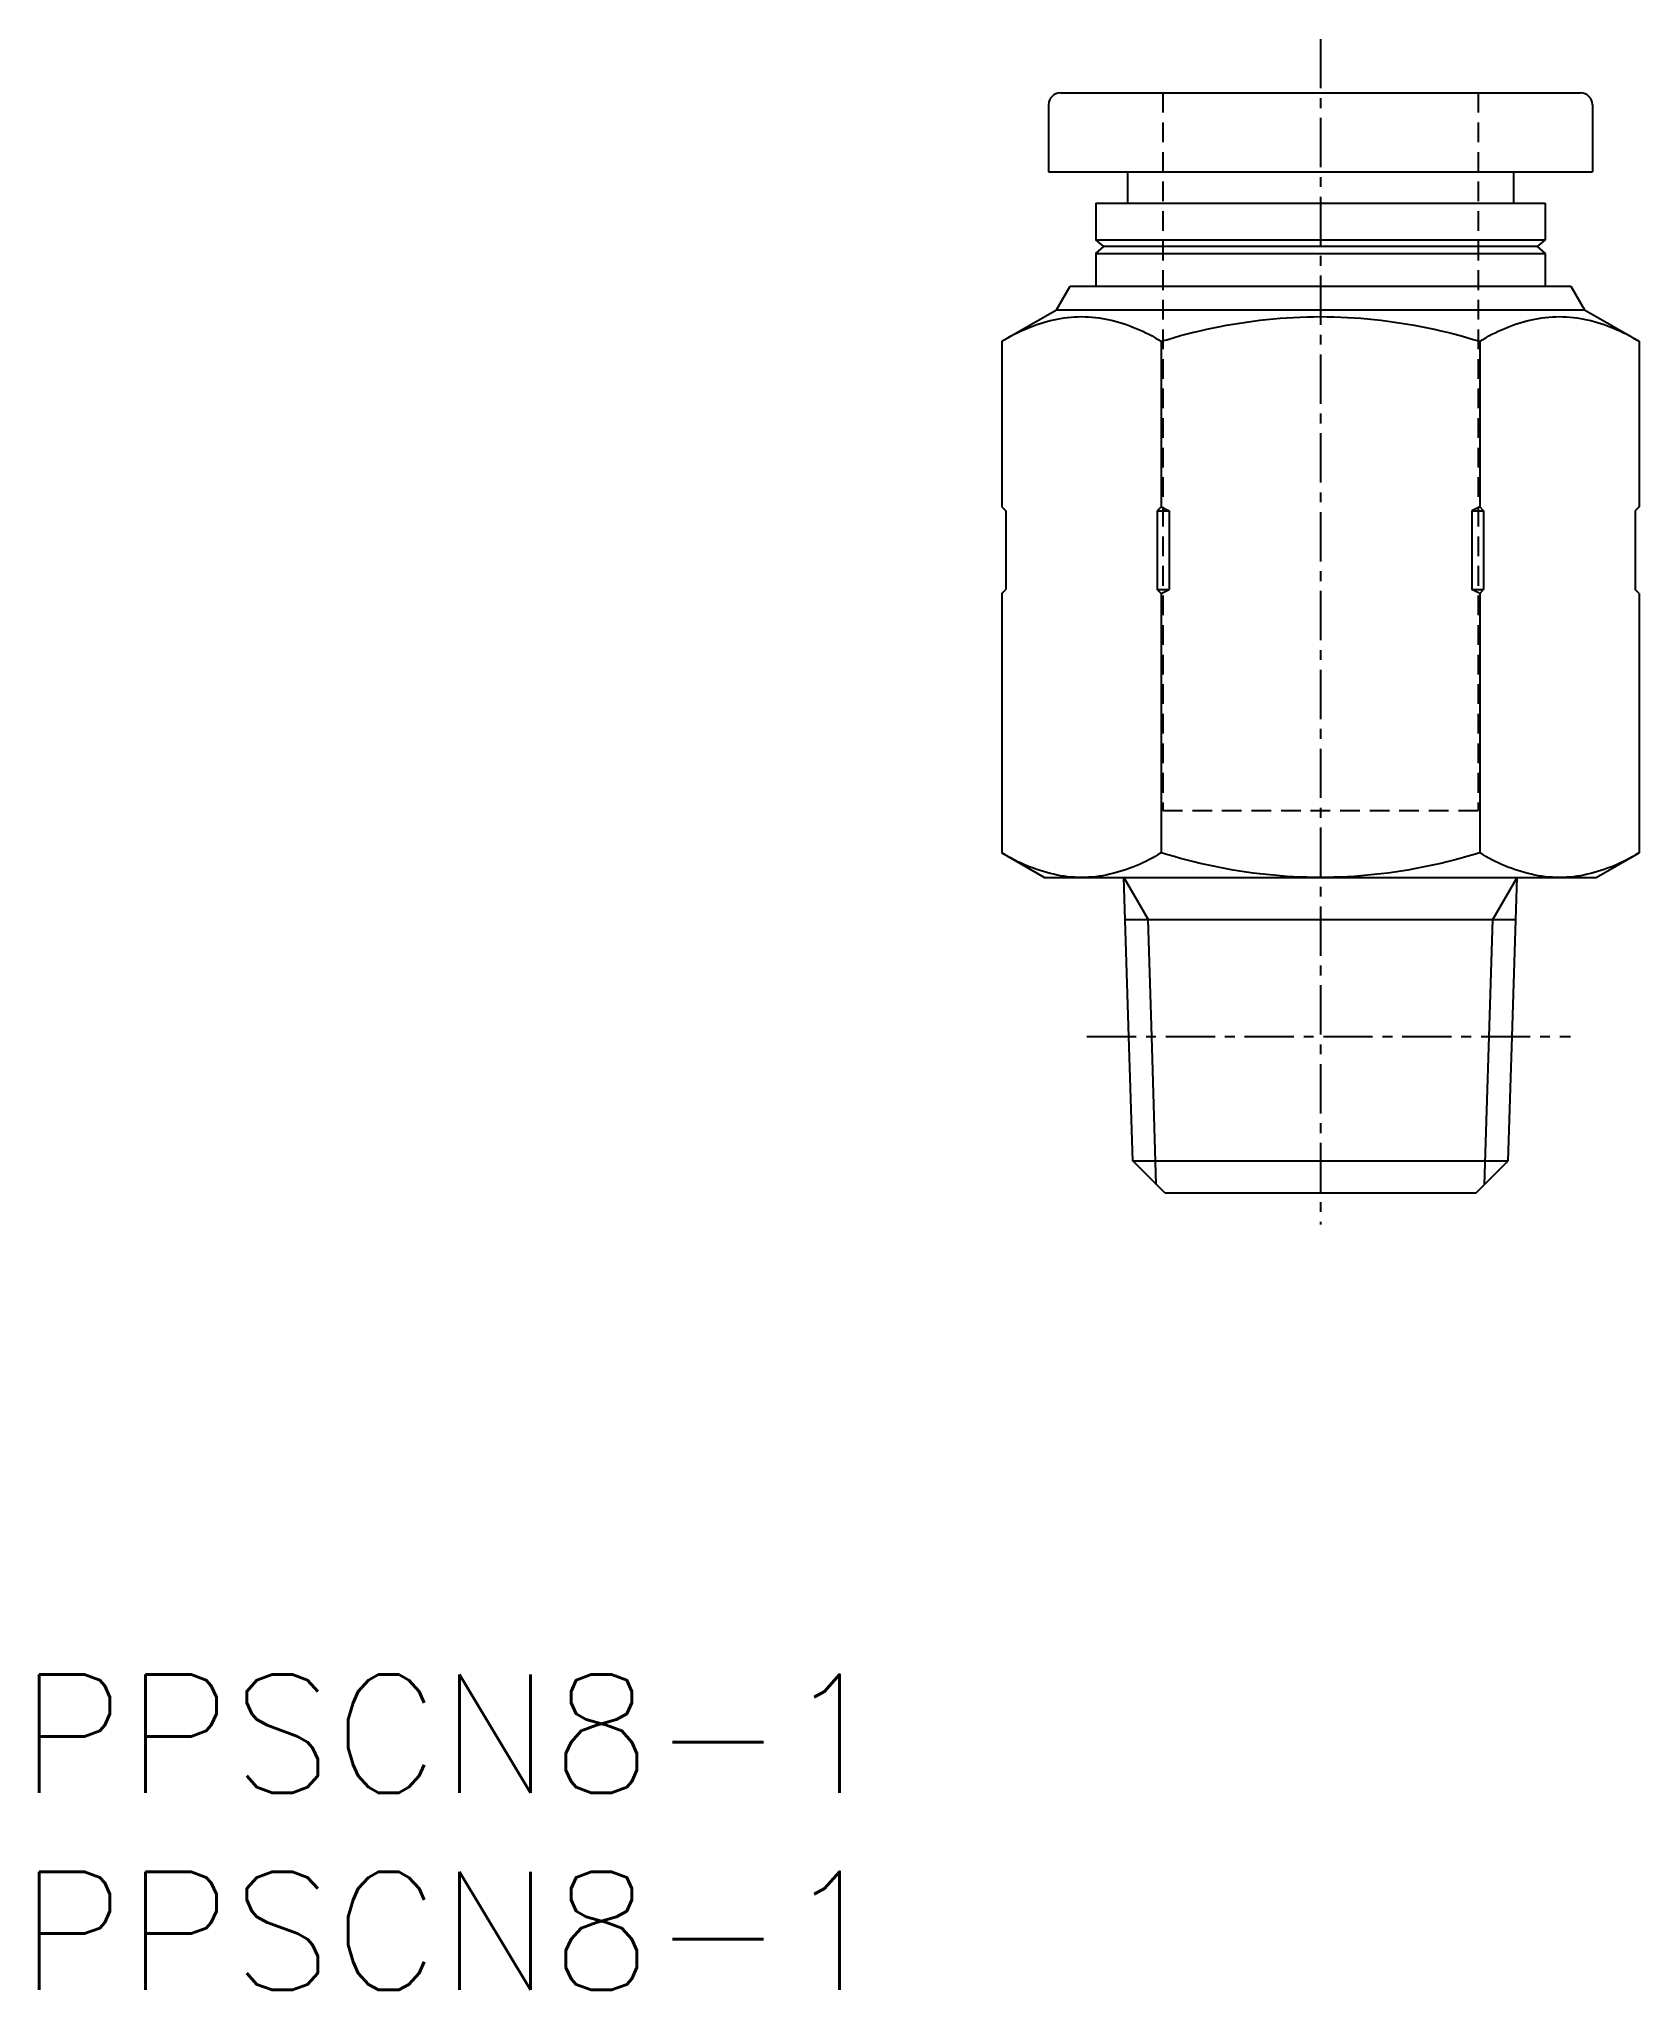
# Model space of a CAD drawing. Extents: x 0.5 to 41.1, y 0 to 49.5.
import ezdxf

# ---------------------------------------------------------------- set-up
doc = ezdxf.new("R2010")
doc.units = 0
doc.linetypes.add('CENTER', pattern=[2, 1.25, -0.25, 0.25, -0.25])
doc.linetypes.add('DASHED', pattern=[0.75, 0.5, -0.25])
doc.layers.get('0').update_dxf_attribs({"linetype": 'CONTINUOUS'})
doc.layers.add('CENTER', color=1, linetype='CENTER')
doc.styles.get("Standard").update_dxf_attribs({"font": 'txt.shx'})

# ---------------------------------------------------------------- blocks, each defined once
blk = doc.blocks.new('*U5')
at = {"color": 7, "linetype": 'CONTINUOUS'}
blk.add_text('PPSCN8-1', height=3, dxfattribs=at).set_placement((0, 0))
blk = doc.blocks.new('*U6')
at = {"color": 7, "linetype": 'CONTINUOUS'}
blk.add_text('PPSCN8-1', height=3, dxfattribs=at).set_placement((0, 5))

msp = doc.modelspace()

# ---------------------------------------------------------------- linework, layer by layer
at = {"color": 7, "linetype": 'CONTINUOUS'}
for p, q in [((26.432, 48.118), (39.632, 48.118)), ((26.132, 47.818), (26.132, 46.118)), ((39.932, 47.818), (39.932, 46.118)), ((26.132, 46.118), (39.932, 46.118)), ((28.132, 46.118), (28.132, 45.318)), ((37.932, 46.118), (37.932, 45.318)), ((27.332, 45.318), (38.732, 45.318)), ((27.332, 45.318), (27.332, 44.393)), ((38.732, 45.318), (38.732, 44.393)), ((27.532, 44.218), (27.332, 44.393)), ((27.332, 44.393), (38.732, 44.393)), ((27.332, 44.043), (27.532, 44.218)), ((27.332, 44.043), (27.332, 43.218)), ((27.332, 44.043), (38.732, 44.043)), ((38.532, 44.218), (27.532, 44.218)), ((38.732, 44.393), (38.532, 44.218)), ((38.532, 44.218), (38.732, 44.043)), ((38.732, 44.043), (38.732, 43.218)), ((26.336, 42.618), (26.682, 43.218)), ((26.682, 43.218), (39.382, 43.218)), ((39.382, 43.218), (39.728, 42.618)), ((24.949, 41.817), (26.336, 42.618)), ((26.336, 42.618), (39.728, 42.618)), ((39.728, 42.618), (41.115, 41.817)), ((24.949, 41.817), (24.949, 37.618)), ((28.991, 41.817), (28.991, 37.618)), ((37.073, 41.817), (37.073, 37.618)), ((41.115, 41.817), (41.115, 37.618)), ((24.949, 37.618), (25.049, 37.518)), ((28.991, 37.618), (28.891, 37.518)), ((28.991, 37.618), (29.191, 37.518)), ((37.073, 37.618), (36.873, 37.518)), ((37.073, 37.618), (37.173, 37.518)), ((41.115, 37.618), (41.015, 37.518)), ((25.049, 37.518), (25.049, 35.518)), ((28.891, 37.518), (29.191, 37.518)), ((28.891, 37.518), (28.891, 35.518)), ((29.191, 37.518), (29.191, 35.518)), ((36.873, 37.518), (36.873, 35.518)), ((36.873, 37.518), (37.173, 37.518)), ((37.173, 37.518), (37.173, 35.518)), ((41.015, 37.518), (41.015, 35.518)), ((24.949, 35.418), (25.049, 35.518)), ((24.949, 35.418), (24.949, 28.843)), ((28.891, 35.518), (29.191, 35.518)), ((28.991, 35.418), (28.891, 35.518)), ((28.991, 35.418), (29.191, 35.518)), ((28.991, 35.418), (28.991, 28.843)), ((37.073, 35.418), (36.873, 35.518)), ((36.873, 35.518), (37.173, 35.518)), ((37.073, 35.418), (37.173, 35.518)), ((37.073, 35.418), (37.073, 28.843)), ((41.115, 35.418), (41.015, 35.518)), ((41.115, 35.418), (41.115, 28.843)), ((24.949, 28.843), (26.032, 28.218)), ((40.032, 28.218), (41.115, 28.843)), ((26.032, 28.218), (40.032, 28.218)), ((28.042, 28.218), (28.656, 27.154)), ((28.168, 24.188), (28.042, 28.218)), ((37.408, 27.154), (38.022, 28.218)), ((37.896, 24.188), (38.022, 28.218)), ((28.075, 27.154), (37.989, 27.154)), ((28.749, 24.188), (28.656, 27.154)), ((37.315, 24.188), (37.408, 27.154)), ((28.267, 21.033), (28.168, 24.188)), ((28.866, 20.434), (28.749, 24.188)), ((37.198, 20.434), (37.315, 24.188)), ((37.797, 21.033), (37.896, 24.188)), ((29.082, 20.218), (28.267, 21.033)), ((28.267, 21.033), (37.797, 21.033)), ((36.982, 20.218), (37.797, 21.033)), ((29.082, 20.218), (36.982, 20.218))]:
    msp.add_line(p, q, dxfattribs=at)
at = {"color": 3, "linetype": 'DASHED'}
for p, q in [((29.032, 48.118), (29.032, 29.918)), ((37.032, 48.118), (37.032, 29.918)), ((29.032, 29.918), (37.032, 29.918))]:
    msp.add_line(p, q, dxfattribs=at)
at = {"color": 7, "linetype": 'CONTINUOUS'}
for points in [[(24.949, 41.817, -0.083554), (26.262, 42.363, -0.112984), (27.678, 42.363, -0.083553), (28.991, 41.817)], [(28.991, 41.817, -0.048743), (31.666, 42.37, -0.053024), (34.398, 42.37, -0.048748), (37.073, 41.817)], [(37.073, 41.817, -0.083554), (38.386, 42.363, -0.112984), (39.802, 42.363, -0.083553), (41.115, 41.817)], [(28.991, 28.843, -0.083554), (27.678, 28.298, -0.112984), (26.262, 28.298, -0.083553), (24.949, 28.843)], [(37.073, 28.843, -0.048743), (34.398, 28.29, -0.053024), (31.666, 28.29, -0.048748), (28.991, 28.843)], [(41.115, 28.843, -0.083554), (39.802, 28.298, -0.112983), (38.386, 28.298, -0.083553), (37.073, 28.843)]]:
    msp.add_lwpolyline(points, format="xyb", dxfattribs=at)
for centre, start, end in [((26.432, 47.818), 90, 180), ((39.632, 47.818), 0, 90)]:
    msp.add_arc(centre, 0.3, start, end, dxfattribs=at)
at = {"layer": 'CENTER', "color": 1, "linetype": 'CENTER'}
for p, q in [((33.032, 49.484), (33.032, 19.418)), ((27.106, 24.188), (39.376, 24.188))]:
    msp.add_line(p, q, dxfattribs=at)

# ---------------------------------------------------------------- block references
at = {"color": 7, "linetype": 'CONTINUOUS'}
for name in ['*U6', '*U5']:
    msp.add_blockref(name, (0, 0), dxfattribs=at)

doc.saveas('drawing.dxf')
